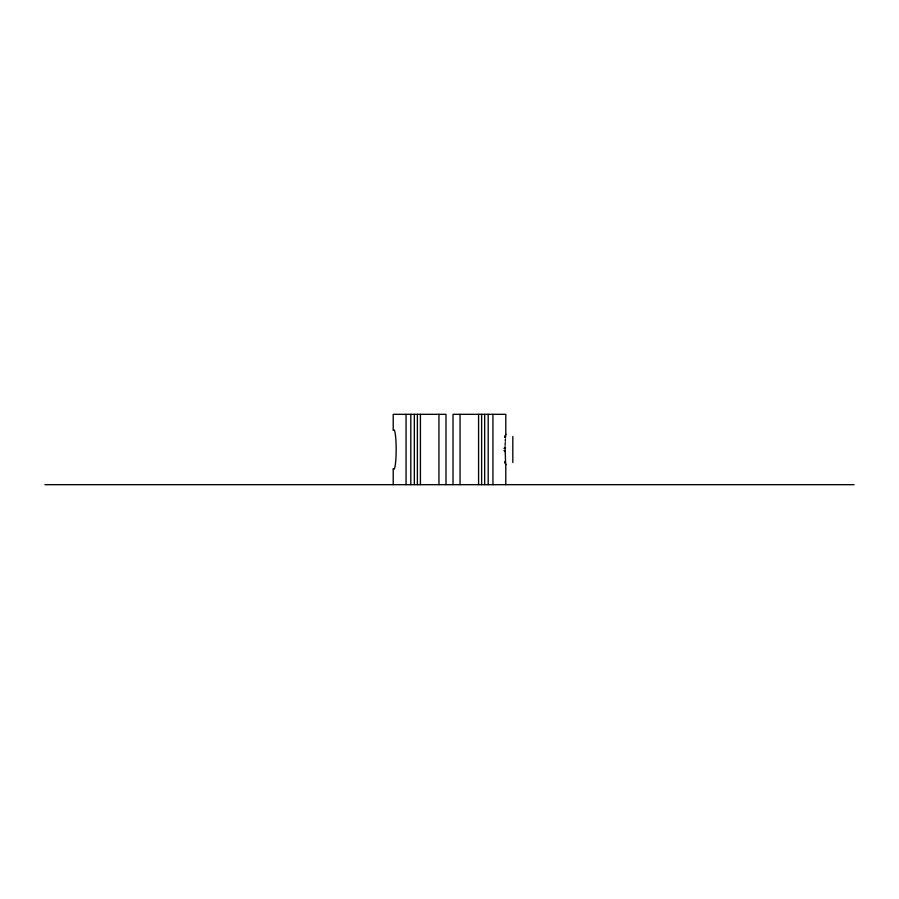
<?xml version="1.0" encoding="UTF-8"?>
<svg xmlns="http://www.w3.org/2000/svg" width="899" height="899" viewBox="0 0 899 899"><rect width="100%" height="100%" fill="white"/><g stroke="black" fill="none" stroke-linecap="round" stroke-linejoin="round"><path stroke-width="1.35" d="M393.211 429.801L393.211 414.327L445.983 414.327L445.983 484.673M505.789 484.673L505.789 464.626M505.643 434.431L505.452 437.847M505.407 439.206L505.317 441.252M505.26 442.623L505.126 445.342M505.058 446.713L505.643 464.569M505.676 434.374L505.721 434.374A2.113 2.113 0 0 1 504.721 436.139M505.676 464.626L505.721 464.626A2.113 2.113 0 0 0 504.721 462.861M44.95 484.673L854.05 484.673M512.823 436.487L512.823 462.513M505.789 434.374L505.789 414.327L453.017 414.327L453.017 484.673M492.944 414.327L492.944 484.673M488.191 414.327L488.191 484.673M484.673 414.327L484.673 484.673M481.628 414.327L481.628 484.673M478.583 414.327L478.583 484.673M460.052 414.327L460.052 484.673M438.948 414.327L438.948 484.673M420.417 414.327L420.417 484.673M417.372 414.327L417.372 484.673M414.327 414.327L414.327 484.673M410.809 414.327L410.809 484.673M406.056 414.327L406.056 484.673M393.211 469.199L393.211 484.673M393.234 430.385A19.8 2.337 -90 0 1 396.167 449.466A19.8 2.337 -90 0 1 393.234 468.637M505.496 436.487A2.113 1.056 1.9 0 1 504.575 437.386M505.024 447.387A2.113 1.056 3.1 0 1 503.934 448.354M503.934 450.646A2.113 1.056 -3.1 0 1 505.024 451.613M504.575 461.614A2.113 1.056 -1.9 0 1 505.496 462.513"/></g></svg>
